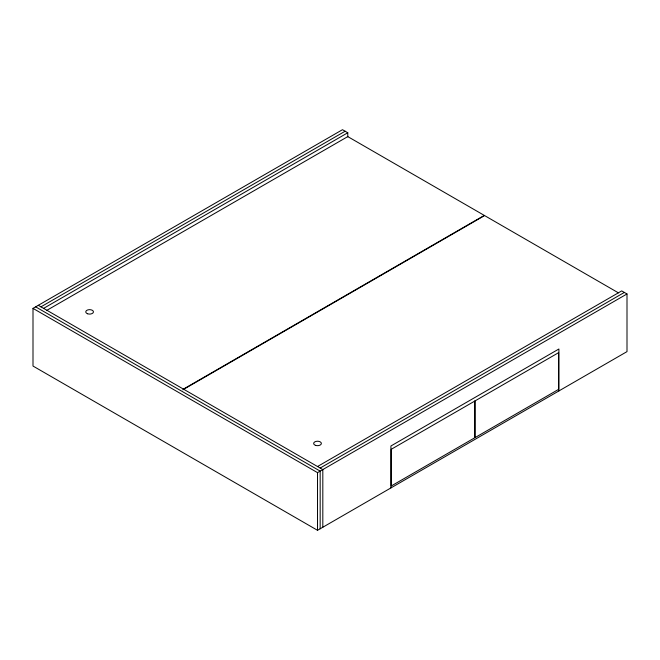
<?xml version="1.0" encoding="UTF-8"?>
<svg xmlns="http://www.w3.org/2000/svg" width="660" height="660" viewBox="0 0 660 660"><rect width="100%" height="100%" fill="white"/><g stroke="black" fill="none" stroke-linecap="round" stroke-linejoin="round"><path stroke-width="0.99" d="M317.518 466.521L621.703 290.903L627 293.956L627 351.623L317.518 530.302L33 366.044L33 308.377L342.482 129.698L347.779 132.751L347.779 136.876M40.945 306.842L345.13 131.225M43.593 308.377L347.779 132.751M46.877 310.324L347.779 136.595L484.291 215.407L183.381 389.136M182.795 389.821L484.588 215.581L618.42 292.85M320.166 468.047L624.352 292.429M33 308.377L317.518 472.634L627 293.956M38.297 305.316L322.814 469.582L322.814 527.249M35.648 306.842L320.166 471.108L320.166 528.775M558.896 390.943L558.896 349L390.91 445.987L390.91 487.93M317.518 472.634L317.518 530.302M474.755 401.082L391.215 449.311L391.215 486.007L474.755 437.778L474.755 401.082M558.599 352.671L475.06 400.9L475.06 437.605L558.599 389.367L558.599 352.671M315.488 445.352A3.853 2.228 0 0 0 321.37 443.52A3.853 2.228 0 0 0 315.686 441.49A3.853 2.228 0 0 0 315.488 445.352M87.574 313.764A3.853 2.228 0 0 0 93.456 311.941A3.853 2.228 0 0 0 87.772 309.911A3.853 2.228 0 0 0 87.574 313.764"/></g></svg>
